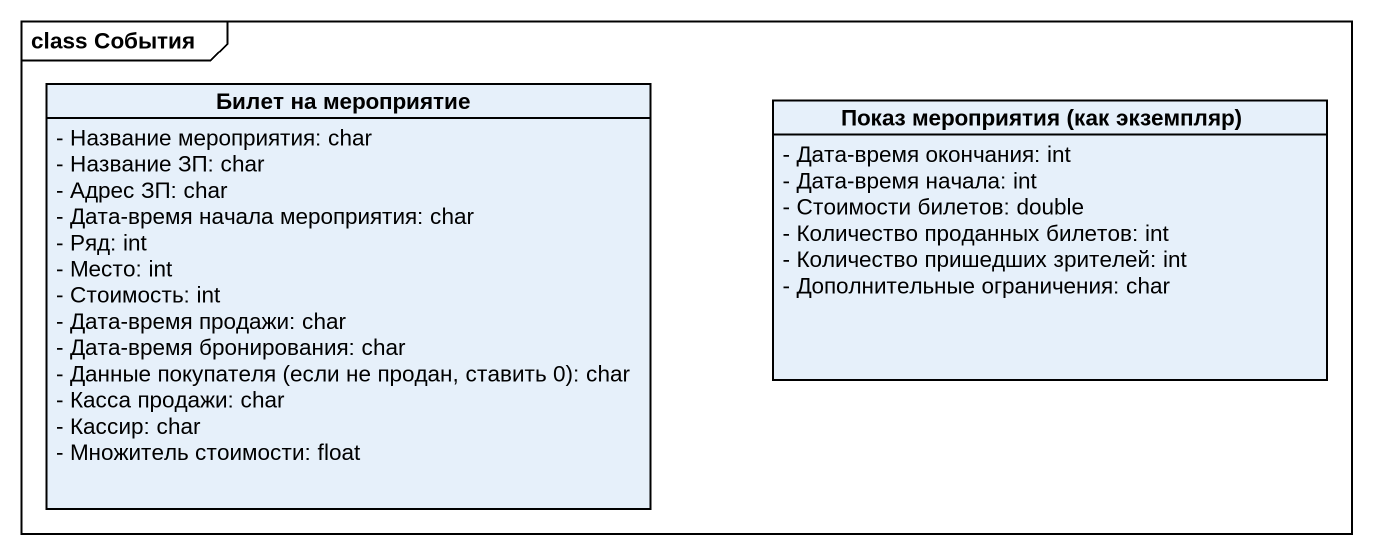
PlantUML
@startuml
mainframe class События
hide circle
hide empty members
skinparam classAttributeIconSize 0
class "Билет на мероприятие" as Билет_на_мероприятие {
  - Название мероприятия: char
  - Название ЗП: char
  - Адрес ЗП: char
  - Дата-время начала мероприятия: char
  - Ряд: int
  - Место: int
  - Стоимость: int
  - Дата-время продажи: char
  - Дата-время бронирования: char
  {field} - Данные покупателя (если не продан, ставить 0): char
  - Касса продажи: char
  - Кассир: char
  - Множитель стоимости: float
}
class "Показ мероприятия (как экземпляр)" as Показ_мероприятия_как {
  - Дата-время окончания: int
  - Дата-время начала: int
  - Стоимости билетов: double
  - Количество проданных билетов: int
  - Количество пришедших зрителей: int
  - Дополнительные ограничения: char
}
@enduml
